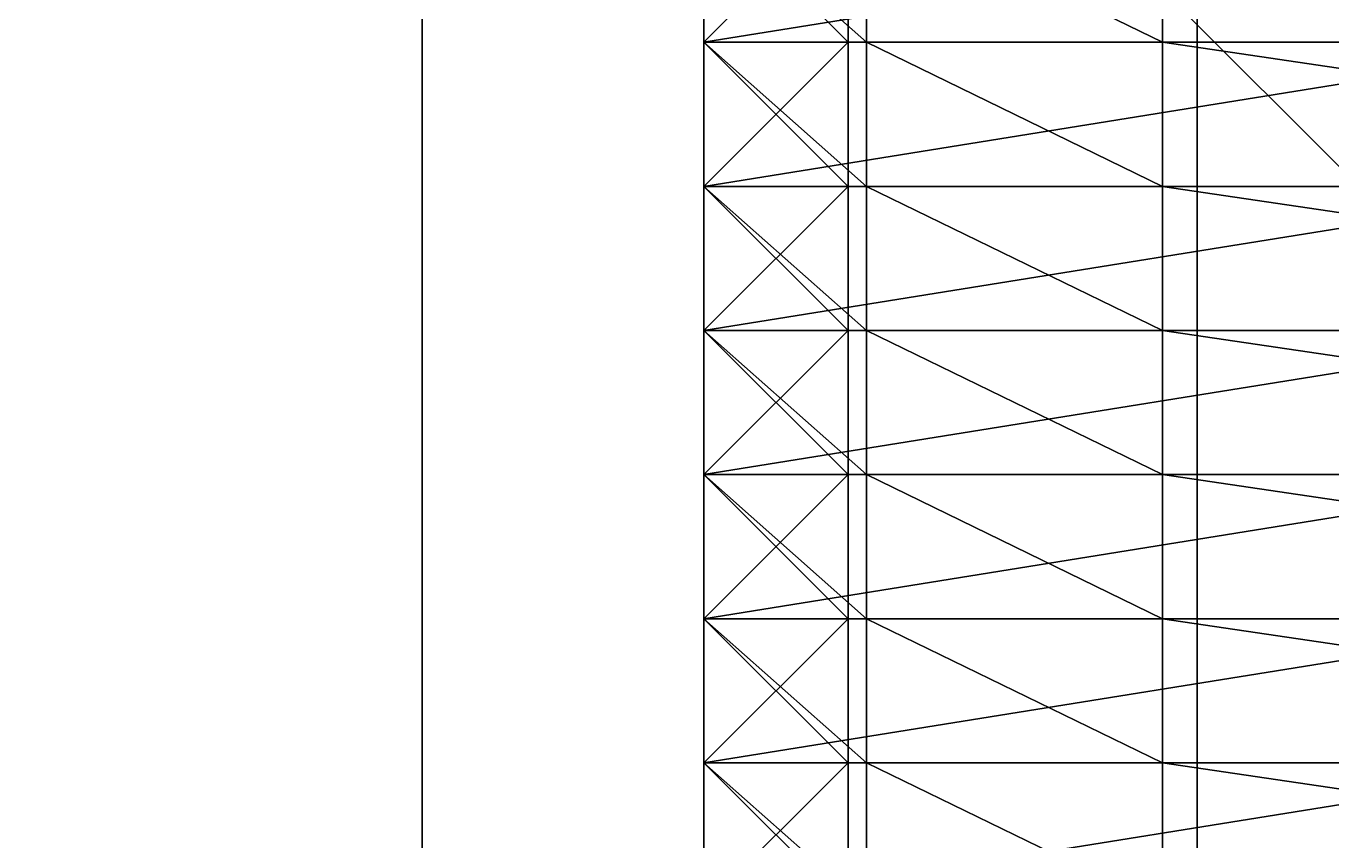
# Model space of a CAD drawing. Header units: millimetres. Extents: x -2 to 845, y -2 to 957.
# Drawn here: x 456.2 to 510.6, y 443.7 to 477.7 of the extents above; entities that cross this region are included whole.
import ezdxf

# ---------------------------------------------------------------- set-up
doc = ezdxf.new("R2010")
doc.units = ezdxf.units.MM
doc.header["$LTSCALE"] = 25.4

msp = doc.modelspace()

# ---------------------------------------------------------------- linework, layer by layer
for p, q in [((505, 905, 25), (505, 50, 25)), ((505, 905), (505, 50)), ((505, 905, 25), (505, 50, 25)), ((472.742, 370, 110), (472.742, 510, 110)), ((472.742, 370, 150), (472.742, 510, 150)), ((472.742, 370, 110), (472.742, 510, 110)), ((472.742, 370, 150), (472.742, 510, 150)), ((484.463, 483, 195), (484.463, 477, 195)), ((484.463, 483, 203.947), (484.463, 477, 203.947)), ((484.463, 483, 195), (484.463, 477, 195)), ((484.463, 483, 197.249), (484.463, 477, 197.249)), ((484.463, 483, 197.249), (484.463, 477, 197.249)), ((484.463, 483, 228.56), (484.463, 477, 228.56)), ((484.463, 483, 203.947), (484.463, 477, 203.947)), ((484.463, 483, 228.56), (484.463, 477, 228.56)), ((490.463, 483, 200.249), (490.463, 477, 200.249)), ((490.463, 483, 197.249), (490.463, 477, 197.249)), ((490.463, 483, 200.249), (490.463, 477, 200.249)), ((490.463, 483, 197.249), (490.463, 477, 197.249)), ((491.232, 483, 249.284), (491.232, 477, 249.284)), ((491.232, 483, 231.699), (491.232, 477, 231.699)), ((491.232, 483, 231.699), (491.232, 477, 231.699)), ((491.232, 483, 249.284), (491.232, 477, 249.284)), ((503.559, 483, 255), (503.559, 477, 255)), ((503.559, 483, 255), (503.559, 477, 255)), ((491.232, 477, 231.699), (484.463, 477, 228.56)), ((484.463, 477, 203.947), (484.463, 477, 228.56)), ((490.463, 477, 200.249), (484.463, 477, 203.947)), ((484.463, 477, 197.249), (490.463, 477, 197.249)), ((484.463, 477, 195), (484.463, 477, 197.249)), ((521.772, 477, 195), (484.463, 477, 195)), ((521.772, 477, 195), (484.463, 477, 195)), ((521.772, 477, 195), (484.463, 477, 195)), ((484.463, 477, 195), (484.463, 471, 195)), ((490.463, 477, 200.249), (484.463, 477, 203.947)), ((484.463, 477, 203.947), (484.463, 471, 203.947)), ((484.463, 477, 203.947), (484.463, 477, 228.56)), ((484.463, 477, 203.947), (484.463, 471, 203.947)), ((484.463, 477, 228.56), (484.463, 471, 228.56)), ((484.463, 477, 195), (484.463, 477, 197.249)), ((484.463, 477, 195), (484.463, 471, 195)), ((484.463, 477, 197.249), (484.463, 471, 197.249)), ((484.463, 477, 197.249), (490.463, 477, 197.249)), ((484.463, 477, 197.249), (484.463, 471, 197.249)), ((490.463, 477, 200.249), (484.463, 477, 203.947)), ((484.463, 477, 195), (484.463, 477, 197.249)), ((484.463, 477, 197.249), (490.463, 477, 197.249)), ((491.232, 477, 231.699), (484.463, 477, 228.56)), ((484.463, 477, 228.56), (484.463, 471, 228.56)), ((491.232, 477, 231.699), (484.463, 477, 228.56)), ((484.463, 477, 203.947), (484.463, 477, 228.56)), ((490.463, 477, 197.249), (490.463, 477, 200.249)), ((490.463, 477, 197.249), (490.463, 477, 200.249)), ((490.463, 477, 197.249), (490.463, 471, 197.249)), ((490.463, 477, 200.249), (490.463, 471, 200.249)), ((490.463, 477, 200.249), (490.463, 471, 200.249)), ((490.463, 477, 197.249), (490.463, 471, 197.249)), ((490.463, 477, 197.249), (490.463, 477, 200.249)), ((503.559, 477, 255), (491.232, 477, 249.284)), ((491.232, 477, 249.284), (491.232, 477, 231.699)), ((503.559, 477, 255), (491.232, 477, 249.284)), ((491.232, 477, 231.699), (491.232, 471, 231.699)), ((491.232, 477, 249.284), (491.232, 477, 231.699)), ((503.559, 477, 255), (491.232, 477, 249.284)), ((491.232, 477, 249.284), (491.232, 471, 249.284)), ((491.232, 477, 249.284), (491.232, 477, 231.699)), ((491.232, 477, 231.699), (491.232, 471, 231.699)), ((491.232, 477, 249.284), (491.232, 471, 249.284)), ((503.559, 477, 255), (544.216, 477, 255)), ((503.559, 477, 255), (544.216, 477, 255)), ((503.559, 477, 255), (544.216, 477, 255)), ((503.559, 477, 255), (503.559, 471, 255)), ((503.559, 477, 255), (503.559, 471, 255)), ((521.772, 471, 195), (484.463, 471, 195)), ((490.463, 471, 200.249), (484.463, 471, 203.947)), ((484.463, 471, 203.947), (484.463, 471, 228.56)), ((484.463, 471, 195), (484.463, 471, 197.249)), ((484.463, 471, 197.249), (490.463, 471, 197.249)), ((491.232, 471, 231.699), (484.463, 471, 228.56)), ((491.232, 471, 231.699), (484.463, 471, 228.56)), ((484.463, 471, 228.56), (484.463, 465, 228.56)), ((521.772, 471, 195), (484.463, 471, 195)), ((484.463, 471, 195), (484.463, 465, 195)), ((484.463, 471, 203.947), (484.463, 471, 228.56)), ((484.463, 471, 203.947), (484.463, 465, 203.947)), ((484.463, 471, 228.56), (484.463, 465, 228.56)), ((490.463, 471, 200.249), (484.463, 471, 203.947)), ((484.463, 471, 203.947), (484.463, 465, 203.947)), ((484.463, 471, 195), (484.463, 471, 197.249)), ((484.463, 471, 195), (484.463, 465, 195)), ((484.463, 471, 197.249), (484.463, 465, 197.249)), ((521.772, 471, 195), (484.463, 471, 195)), ((484.463, 471, 195), (484.463, 471, 197.249)), ((484.463, 471, 197.249), (490.463, 471, 197.249)), ((490.463, 471, 200.249), (484.463, 471, 203.947)), ((484.463, 471, 203.947), (484.463, 471, 228.56)), ((491.232, 471, 231.699), (484.463, 471, 228.56)), ((484.463, 471, 197.249), (490.463, 471, 197.249)), ((484.463, 471, 197.249), (484.463, 465, 197.249)), ((490.463, 471, 197.249), (490.463, 471, 200.249)), ((490.463, 471, 197.249), (490.463, 471, 200.249)), ((490.463, 471, 197.249), (490.463, 465, 197.249)), ((490.463, 471, 200.249), (490.463, 465, 200.249)), ((490.463, 471, 200.249), (490.463, 465, 200.249)), ((490.463, 471, 197.249), (490.463, 471, 200.249)), ((490.463, 471, 197.249), (490.463, 465, 197.249)), ((503.559, 471, 255), (491.232, 471, 249.284)), ((491.232, 471, 249.284), (491.232, 471, 231.699)), ((491.232, 471, 231.699), (491.232, 465, 231.699)), ((503.559, 471, 255), (491.232, 471, 249.284)), ((491.232, 471, 249.284), (491.232, 465, 249.284)), ((491.232, 471, 249.284), (491.232, 471, 231.699)), ((491.232, 471, 231.699), (491.232, 465, 231.699)), ((491.232, 471, 249.284), (491.232, 465, 249.284)), ((503.559, 471, 255), (491.232, 471, 249.284)), ((491.232, 471, 249.284), (491.232, 471, 231.699)), ((503.559, 471, 255), (544.216, 471, 255)), ((503.559, 471, 255), (544.216, 471, 255)), ((503.559, 471, 255), (503.559, 465, 255)), ((503.559, 471, 255), (503.559, 465, 255)), ((503.559, 471, 255), (544.216, 471, 255)), ((521.772, 465, 195), (484.463, 465, 195)), ((484.463, 465, 195), (484.463, 459, 195)), ((491.232, 465, 231.699), (484.463, 465, 228.56)), ((484.463, 465, 195), (484.463, 465, 197.249)), ((484.463, 465, 195), (484.463, 459, 195)), ((484.463, 465, 197.249), (484.463, 459, 197.249)), ((521.772, 465, 195), (484.463, 465, 195)), ((484.463, 465, 203.947), (484.463, 465, 228.56)), ((490.463, 465, 200.249), (484.463, 465, 203.947)), ((484.463, 465, 195), (484.463, 465, 197.249)), ((484.463, 465, 203.947), (484.463, 465, 228.56)), ((484.463, 465, 203.947), (484.463, 459, 203.947)), ((484.463, 465, 228.56), (484.463, 459, 228.56)), ((491.232, 465, 231.699), (484.463, 465, 228.56)), ((484.463, 465, 228.56), (484.463, 459, 228.56)), ((491.232, 465, 231.699), (484.463, 465, 228.56)), ((484.463, 465, 203.947), (484.463, 465, 228.56)), ((490.463, 465, 200.249), (484.463, 465, 203.947)), ((484.463, 465, 197.249), (490.463, 465, 197.249)), ((484.463, 465, 195), (484.463, 465, 197.249)), ((521.772, 465, 195), (484.463, 465, 195)), ((490.463, 465, 200.249), (484.463, 465, 203.947)), ((484.463, 465, 203.947), (484.463, 459, 203.947)), ((484.463, 465, 197.249), (490.463, 465, 197.249)), ((484.463, 465, 197.249), (484.463, 459, 197.249)), ((484.463, 465, 197.249), (490.463, 465, 197.249)), ((490.463, 465, 197.249), (490.463, 465, 200.249)), ((490.463, 465, 197.249), (490.463, 465, 200.249)), ((490.463, 465, 200.249), (490.463, 459, 200.249)), ((490.463, 465, 197.249), (490.463, 459, 197.249)), ((490.463, 465, 197.249), (490.463, 465, 200.249)), ((490.463, 465, 197.249), (490.463, 459, 197.249)), ((490.463, 465, 200.249), (490.463, 459, 200.249)), ((491.232, 465, 249.284), (491.232, 465, 231.699)), ((491.232, 465, 231.699), (491.232, 459, 231.699)), ((491.232, 465, 249.284), (491.232, 459, 249.284)), ((503.559, 465, 255), (491.232, 465, 249.284)), ((491.232, 465, 249.284), (491.232, 459, 249.284)), ((503.559, 465, 255), (491.232, 465, 249.284)), ((491.232, 465, 231.699), (491.232, 459, 231.699)), ((491.232, 465, 249.284), (491.232, 465, 231.699)), ((503.559, 465, 255), (491.232, 465, 249.284)), ((491.232, 465, 249.284), (491.232, 465, 231.699)), ((503.559, 465, 255), (544.216, 465, 255)), ((503.559, 465, 255), (503.559, 459, 255)), ((503.559, 465, 255), (544.216, 465, 255)), ((503.559, 465, 255), (544.216, 465, 255)), ((503.559, 465, 255), (503.559, 459, 255)), ((521.772, 459, 195), (484.463, 459, 195)), ((484.463, 459, 195), (484.463, 459, 197.249)), ((491.232, 459, 231.699), (484.463, 459, 228.56)), ((484.463, 459, 203.947), (484.463, 459, 228.56)), ((490.463, 459, 200.249), (484.463, 459, 203.947)), ((484.463, 459, 197.249), (490.463, 459, 197.249)), ((484.463, 459, 195), (484.463, 459, 197.249)), ((521.772, 459, 195), (484.463, 459, 195)), ((521.772, 459, 195), (484.463, 459, 195)), ((484.463, 459, 195), (484.463, 453, 195)), ((491.232, 459, 231.699), (484.463, 459, 228.56)), ((484.463, 459, 228.56), (484.463, 453, 228.56)), ((484.463, 459, 195), (484.463, 459, 197.249)), ((484.463, 459, 195), (484.463, 453, 195)), ((484.463, 459, 197.249), (484.463, 453, 197.249)), ((490.463, 459, 200.249), (484.463, 459, 203.947)), ((484.463, 459, 203.947), (484.463, 453, 203.947)), ((484.463, 459, 203.947), (484.463, 459, 228.56)), ((491.232, 459, 231.699), (484.463, 459, 228.56)), ((490.463, 459, 200.249), (484.463, 459, 203.947)), ((484.463, 459, 197.249), (490.463, 459, 197.249)), ((484.463, 459, 197.249), (484.463, 453, 197.249)), ((484.463, 459, 197.249), (490.463, 459, 197.249)), ((484.463, 459, 203.947), (484.463, 459, 228.56)), ((484.463, 459, 203.947), (484.463, 453, 203.947)), ((484.463, 459, 228.56), (484.463, 453, 228.56)), ((490.463, 459, 197.249), (490.463, 459, 200.249)), ((490.463, 459, 197.249), (490.463, 459, 200.249)), ((490.463, 459, 197.249), (490.463, 453, 197.249)), ((490.463, 459, 200.249), (490.463, 453, 200.249)), ((490.463, 459, 200.249), (490.463, 453, 200.249)), ((490.463, 459, 197.249), (490.463, 453, 197.249)), ((490.463, 459, 197.249), (490.463, 459, 200.249)), ((491.232, 459, 249.284), (491.232, 459, 231.699)), ((503.559, 459, 255), (491.232, 459, 249.284)), ((491.232, 459, 249.284), (491.232, 459, 231.699)), ((491.232, 459, 231.699), (491.232, 453, 231.699)), ((491.232, 459, 249.284), (491.232, 459, 231.699)), ((491.232, 459, 231.699), (491.232, 453, 231.699)), ((491.232, 459, 249.284), (491.232, 453, 249.284)), ((503.559, 459, 255), (491.232, 459, 249.284)), ((503.559, 459, 255), (491.232, 459, 249.284)), ((491.232, 459, 249.284), (491.232, 453, 249.284)), ((503.559, 459, 255), (544.216, 459, 255)), ((503.559, 459, 255), (503.559, 453, 255)), ((503.559, 459, 255), (544.216, 459, 255)), ((503.559, 459, 255), (503.559, 453, 255)), ((503.559, 459, 255), (544.216, 459, 255)), ((484.463, 453, 203.947), (484.463, 453, 228.56)), ((484.463, 453, 203.947), (484.463, 447, 203.947)), ((484.463, 453, 228.56), (484.463, 447, 228.56)), ((521.772, 453, 195), (484.463, 453, 195)), ((491.232, 453, 231.699), (484.463, 453, 228.56)), ((521.772, 453, 195), (484.463, 453, 195)), ((484.463, 453, 195), (484.463, 447, 195)), ((491.232, 453, 231.699), (484.463, 453, 228.56)), ((484.463, 453, 228.56), (484.463, 447, 228.56)), ((490.463, 453, 200.249), (484.463, 453, 203.947)), ((484.463, 453, 203.947), (484.463, 447, 203.947)), ((484.463, 453, 195), (484.463, 453, 197.249)), ((484.463, 453, 197.249), (490.463, 453, 197.249)), ((484.463, 453, 197.249), (484.463, 447, 197.249)), ((490.463, 453, 200.249), (484.463, 453, 203.947)), ((484.463, 453, 195), (484.463, 453, 197.249)), ((484.463, 453, 195), (484.463, 447, 195)), ((484.463, 453, 197.249), (484.463, 447, 197.249)), ((484.463, 453, 197.249), (490.463, 453, 197.249)), ((521.772, 453, 195), (484.463, 453, 195)), ((484.463, 453, 195), (484.463, 453, 197.249)), ((484.463, 453, 197.249), (490.463, 453, 197.249)), ((490.463, 453, 200.249), (484.463, 453, 203.947)), ((484.463, 453, 203.947), (484.463, 453, 228.56)), ((491.232, 453, 231.699), (484.463, 453, 228.56)), ((484.463, 453, 203.947), (484.463, 453, 228.56)), ((490.463, 453, 197.249), (490.463, 453, 200.249)), ((490.463, 453, 197.249), (490.463, 447, 197.249)), ((490.463, 453, 200.249), (490.463, 447, 200.249)), ((490.463, 453, 197.249), (490.463, 453, 200.249)), ((490.463, 453, 200.249), (490.463, 447, 200.249)), ((490.463, 453, 197.249), (490.463, 447, 197.249)), ((490.463, 453, 197.249), (490.463, 453, 200.249)), ((491.232, 453, 231.699), (491.232, 447, 231.699)), ((491.232, 453, 249.284), (491.232, 453, 231.699)), ((503.559, 453, 255), (491.232, 453, 249.284)), ((491.232, 453, 249.284), (491.232, 447, 249.284)), ((491.232, 453, 249.284), (491.232, 453, 231.699)), ((491.232, 453, 231.699), (491.232, 447, 231.699)), ((491.232, 453, 249.284), (491.232, 447, 249.284)), ((503.559, 453, 255), (491.232, 453, 249.284)), ((503.559, 453, 255), (491.232, 453, 249.284)), ((491.232, 453, 249.284), (491.232, 453, 231.699)), ((503.559, 453, 255), (544.216, 453, 255)), ((503.559, 453, 255), (544.216, 453, 255)), ((503.559, 453, 255), (503.559, 447, 255)), ((503.559, 453, 255), (503.559, 447, 255)), ((503.559, 453, 255), (544.216, 453, 255)), ((484.463, 447, 197.249), (490.463, 447, 197.249)), ((484.463, 447, 197.249), (484.463, 441, 197.249)), ((484.463, 447, 203.947), (484.463, 447, 228.56)), ((491.232, 447, 231.699), (484.463, 447, 228.56)), ((484.463, 447, 228.56), (484.463, 441, 228.56)), ((521.772, 447, 195), (484.463, 447, 195)), ((491.232, 447, 231.699), (484.463, 447, 228.56)), ((490.463, 447, 200.249), (484.463, 447, 203.947)), ((484.463, 447, 197.249), (490.463, 447, 197.249)), ((484.463, 447, 195), (484.463, 447, 197.249)), ((484.463, 447, 195), (484.463, 441, 195)), ((484.463, 447, 197.249), (484.463, 441, 197.249)), ((491.232, 447, 231.699), (484.463, 447, 228.56)), ((484.463, 447, 203.947), (484.463, 447, 228.56)), ((490.463, 447, 200.249), (484.463, 447, 203.947)), ((484.463, 447, 197.249), (490.463, 447, 197.249)), ((484.463, 447, 195), (484.463, 447, 197.249)), ((521.772, 447, 195), (484.463, 447, 195)), ((490.463, 447, 200.249), (484.463, 447, 203.947)), ((484.463, 447, 203.947), (484.463, 441, 203.947)), ((484.463, 447, 195), (484.463, 447, 197.249)), ((484.463, 447, 203.947), (484.463, 447, 228.56)), ((484.463, 447, 203.947), (484.463, 441, 203.947)), ((484.463, 447, 228.56), (484.463, 441, 228.56)), ((521.772, 447, 195), (484.463, 447, 195)), ((484.463, 447, 195), (484.463, 441, 195)), ((490.463, 447, 197.249), (490.463, 441, 197.249)), ((490.463, 447, 197.249), (490.463, 447, 200.249)), ((490.463, 447, 197.249), (490.463, 447, 200.249)), ((490.463, 447, 197.249), (490.463, 447, 200.249)), ((490.463, 447, 197.249), (490.463, 441, 197.249)), ((490.463, 447, 200.249), (490.463, 441, 200.249)), ((490.463, 447, 200.249), (490.463, 441, 200.249)), ((491.232, 447, 249.284), (491.232, 447, 231.699)), ((491.232, 447, 231.699), (491.232, 441, 231.699)), ((491.232, 447, 249.284), (491.232, 441, 249.284)), ((491.232, 447, 231.699), (491.232, 441, 231.699)), ((503.559, 447, 255), (491.232, 447, 249.284)), ((491.232, 447, 249.284), (491.232, 447, 231.699)), ((503.559, 447, 255), (491.232, 447, 249.284)), ((491.232, 447, 249.284), (491.232, 441, 249.284)), ((503.559, 447, 255), (491.232, 447, 249.284)), ((491.232, 447, 249.284), (491.232, 447, 231.699)), ((503.559, 447, 255), (544.216, 447, 255)), ((503.559, 447, 255), (503.559, 441, 255)), ((503.559, 447, 255), (544.216, 447, 255)), ((503.559, 447, 255), (544.216, 447, 255)), ((503.559, 447, 255), (503.559, 441, 255))]:
    msp.add_line(p, q)

# ---------------------------------------------------------------- meshes
mesh = msp.add_polyface()
corners = [(0, -2, -2), (545, 50, -2), (0, 957, -2), (670, -2, -2), (590, 50, -2), (670, 50, -2), (670, 0, -2), (670, 955, -2), (845, 957, -2), (545, 905, -2), (590, 905, -2), (670, 905, -2), (845, 955, -2)]
mesh.append_faces([[corners[k] for k in face] for face in [(5, 3, 6), (7, 10, 11), (8, 7, 12)]], dxfattribs={"vtx0": -1})
mesh.append_faces([[corners[k] for k in face] for face in [(0, 1, 2), (1, 3, 4), (4, 3, 5), (2, 7, 8), (9, 2, 1)]], dxfattribs={"vtx0": -1, "vtx1": -1})
mesh.append_faces([[corners[k] for k in face] for face in [(7, 2, 9)]], dxfattribs={"vtx0": -1, "vtx1": -1, "vtx2": -1})
mesh.append_faces([[corners[k] for k in face] for face in [(1, 0, 3), (7, 9, 10)]], dxfattribs={"vtx0": -1, "vtx2": -1})
mesh = msp.add_polyface()
corners = [(590, -2, 25), (130, 35, 25), (130, -2, 25), (505, 50, 25), (545, 50, 25), (505, 905, 25), (590, 50, 25), (100, 920, 25), (100, 905, 25), (130, 920, 25), (130, 955, 25), (590, 955, 25), (545, 905, 25), (590, 905, 25), (100, 50, 25), (100, 35, 25)]
mesh.append_faces([[corners[k] for k in face] for face in [(0, 1, 2), (4, 0, 6), (5, 7, 8), (11, 12, 13), (1, 14, 15)]], dxfattribs={"vtx0": -1})
mesh.append_faces([[corners[k] for k in face] for face in [(3, 4, 5), (7, 5, 9), (9, 5, 10), (10, 5, 11), (12, 5, 4), (14, 1, 3)]], dxfattribs={"vtx0": -1, "vtx1": -1})
mesh.append_faces([[corners[k] for k in face] for face in [(1, 0, 3), (3, 0, 4), (11, 5, 12)]], dxfattribs={"vtx0": -1, "vtx1": -1, "vtx2": -1})
mesh = msp.add_polyface()
corners = [(505, 905, 25), (505, 50), (505, 50, 25), (505, 905)]
mesh.append_faces([[corners[k] for k in face] for face in [(0, 1, 2), (1, 0, 3)]], dxfattribs={"vtx0": -1})
mesh = msp.add_polyface()
corners = [(651, 760, 85), (195, 729, 85), (195, 760, 85), (195, 120, 85), (650, 120, 85), (651, 120, 85)]
mesh.append_faces([[corners[k] for k in face] for face in [(0, 1, 2), (4, 0, 5)]], dxfattribs={"vtx0": -1})
mesh.append_faces([[corners[k] for k in face] for face in [(1, 0, 3), (3, 0, 4)]], dxfattribs={"vtx0": -1, "vtx1": -1})
mesh = msp.add_polyface()
corners = [(612.742, 510, 110), (472.742, 370, 110), (472.742, 510, 110), (612.742, 370, 110)]
mesh.append_faces([[corners[k] for k in face] for face in [(0, 1, 2), (1, 0, 3)]], dxfattribs={"vtx0": -1})
mesh = msp.add_polyface()
corners = [(612.742, 370, 150), (472.742, 510, 150), (472.742, 370, 150), (612.742, 510, 150)]
mesh.append_faces([[corners[k] for k in face] for face in [(0, 1, 2), (1, 0, 3)]], dxfattribs={"vtx0": -1})
mesh = msp.add_polyface()
corners = [(472.742, 510, 150), (472.742, 370, 110), (472.742, 370, 150), (472.742, 510, 110)]
mesh.append_faces([[corners[k] for k in face] for face in [(0, 1, 2), (1, 0, 3)]], dxfattribs={"vtx0": -1})
mesh = msp.add_polyface()
corners = [(521.772, 483, 195), (484.463, 477, 195), (484.463, 483, 195), (521.772, 477, 195)]
mesh.append_faces([[corners[k] for k in face] for face in [(0, 1, 2), (1, 0, 3)]], dxfattribs={"vtx0": -1})
mesh = msp.add_polyface()
corners = [(490.463, 483, 200.249), (484.463, 477, 203.947), (484.463, 483, 203.947), (490.463, 477, 200.249)]
mesh.append_faces([[corners[k] for k in face] for face in [(0, 1, 2), (1, 0, 3)]], dxfattribs={"vtx0": -1})
mesh = msp.add_polyface()
corners = [(484.463, 483, 197.249), (484.463, 477, 195), (484.463, 477, 197.249), (484.463, 483, 195)]
mesh.append_faces([[corners[k] for k in face] for face in [(0, 1, 2), (1, 0, 3)]], dxfattribs={"vtx0": -1})
mesh = msp.add_polyface()
corners = [(490.463, 477, 197.249), (484.463, 483, 197.249), (484.463, 477, 197.249), (490.463, 483, 197.249)]
mesh.append_faces([[corners[k] for k in face] for face in [(0, 1, 2), (1, 0, 3)]], dxfattribs={"vtx0": -1})
mesh = msp.add_polyface()
corners = [(491.232, 477, 231.699), (484.463, 483, 228.56), (484.463, 477, 228.56), (491.232, 483, 231.699)]
mesh.append_faces([[corners[k] for k in face] for face in [(0, 1, 2), (1, 0, 3)]], dxfattribs={"vtx0": -1})
mesh = msp.add_polyface()
corners = [(484.463, 483, 228.56), (484.463, 477, 203.947), (484.463, 477, 228.56), (484.463, 483, 203.947)]
mesh.append_faces([[corners[k] for k in face] for face in [(0, 1, 2), (1, 0, 3)]], dxfattribs={"vtx0": -1})
mesh = msp.add_polyface()
corners = [(490.463, 483, 200.249), (490.463, 477, 197.249), (490.463, 477, 200.249), (490.463, 483, 197.249)]
mesh.append_faces([[corners[k] for k in face] for face in [(0, 1, 2), (1, 0, 3)]], dxfattribs={"vtx0": -1})
mesh = msp.add_polyface()
corners = [(503.559, 477, 255), (491.232, 483, 249.284), (491.232, 477, 249.284), (503.559, 483, 255)]
mesh.append_faces([[corners[k] for k in face] for face in [(0, 1, 2), (1, 0, 3)]], dxfattribs={"vtx0": -1})
mesh = msp.add_polyface()
corners = [(491.232, 483, 249.284), (491.232, 477, 231.699), (491.232, 477, 249.284), (491.232, 483, 231.699)]
mesh.append_faces([[corners[k] for k in face] for face in [(0, 1, 2), (1, 0, 3)]], dxfattribs={"vtx0": -1})
mesh = msp.add_polyface()
corners = [(544.216, 477, 255), (503.559, 483, 255), (503.559, 477, 255), (544.216, 483, 255)]
mesh.append_faces([[corners[k] for k in face] for face in [(0, 1, 2), (1, 0, 3)]], dxfattribs={"vtx0": -1})
mesh = msp.add_polyface()
corners = [(570.796, 477, 200.678), (538.286, 477, 195), (554.541, 477, 195), (521.772, 477, 195), (484.463, 477, 195), (490.463, 477, 197.249), (490.463, 477, 200.249), (484.463, 477, 203.947), (570.796, 477, 213.901), (484.463, 477, 228.56), (554.541, 477, 217.847), (554.541, 477, 241.847), (491.232, 477, 231.699), (491.232, 477, 249.284), (544.216, 477, 255), (503.559, 477, 255), (484.463, 477, 197.249)]
mesh.append_faces([[corners[k] for k in face] for face in [(0, 1, 2), (13, 14, 15)]], dxfattribs={"vtx0": -1})
mesh.append_faces([[corners[k] for k in face] for face in [(1, 0, 3), (3, 0, 4), (5, 0, 6), (6, 0, 7), (7, 8, 9), (9, 11, 12), (12, 11, 13)]], dxfattribs={"vtx0": -1, "vtx1": -1})
mesh.append_faces([[corners[k] for k in face] for face in [(4, 0, 5)]], dxfattribs={"vtx0": -1, "vtx1": -1, "vtx2": -1})
mesh.append_faces([[corners[k] for k in face] for face in [(7, 0, 8), (9, 8, 10), (9, 10, 11), (13, 11, 14)]], dxfattribs={"vtx0": -1, "vtx2": -1})
mesh.append_faces([[corners[k] for k in face] for face in [(16, 4, 5)]], dxfattribs={"vtx1": -1})
mesh = msp.add_polyface()
corners = [(521.772, 477, 195), (484.463, 471, 195), (484.463, 477, 195), (521.772, 471, 195)]
mesh.append_faces([[corners[k] for k in face] for face in [(0, 1, 2), (1, 0, 3)]], dxfattribs={"vtx0": -1})
mesh = msp.add_polyface()
corners = [(490.463, 477, 200.249), (484.463, 471, 203.947), (484.463, 477, 203.947), (490.463, 471, 200.249)]
mesh.append_faces([[corners[k] for k in face] for face in [(0, 1, 2), (1, 0, 3)]], dxfattribs={"vtx0": -1})
mesh = msp.add_polyface()
corners = [(484.463, 477, 228.56), (484.463, 471, 203.947), (484.463, 471, 228.56), (484.463, 477, 203.947)]
mesh.append_faces([[corners[k] for k in face] for face in [(0, 1, 2), (1, 0, 3)]], dxfattribs={"vtx0": -1})
mesh = msp.add_polyface()
corners = [(484.463, 477, 197.249), (484.463, 471, 195), (484.463, 471, 197.249), (484.463, 477, 195)]
mesh.append_faces([[corners[k] for k in face] for face in [(0, 1, 2), (1, 0, 3)]], dxfattribs={"vtx0": -1})
mesh = msp.add_polyface()
corners = [(490.463, 471, 197.249), (484.463, 477, 197.249), (484.463, 471, 197.249), (490.463, 477, 197.249)]
mesh.append_faces([[corners[k] for k in face] for face in [(0, 1, 2), (1, 0, 3)]], dxfattribs={"vtx0": -1})
mesh = msp.add_polyface()
corners = [(491.232, 471, 231.699), (484.463, 477, 228.56), (484.463, 471, 228.56), (491.232, 477, 231.699)]
mesh.append_faces([[corners[k] for k in face] for face in [(0, 1, 2), (1, 0, 3)]], dxfattribs={"vtx0": -1})
mesh = msp.add_polyface()
corners = [(490.463, 477, 200.249), (490.463, 471, 197.249), (490.463, 471, 200.249), (490.463, 477, 197.249)]
mesh.append_faces([[corners[k] for k in face] for face in [(0, 1, 2), (1, 0, 3)]], dxfattribs={"vtx0": -1})
mesh = msp.add_polyface()
corners = [(503.559, 471, 255), (491.232, 477, 249.284), (491.232, 471, 249.284), (503.559, 477, 255)]
mesh.append_faces([[corners[k] for k in face] for face in [(0, 1, 2), (1, 0, 3)]], dxfattribs={"vtx0": -1})
mesh = msp.add_polyface()
corners = [(491.232, 477, 249.284), (491.232, 471, 231.699), (491.232, 471, 249.284), (491.232, 477, 231.699)]
mesh.append_faces([[corners[k] for k in face] for face in [(0, 1, 2), (1, 0, 3)]], dxfattribs={"vtx0": -1})
mesh = msp.add_polyface()
corners = [(544.216, 471, 255), (503.559, 477, 255), (503.559, 471, 255), (544.216, 477, 255)]
mesh.append_faces([[corners[k] for k in face] for face in [(0, 1, 2), (1, 0, 3)]], dxfattribs={"vtx0": -1})
mesh = msp.add_polyface()
corners = [(491.232, 465, 231.699), (484.463, 471, 228.56), (484.463, 465, 228.56), (491.232, 471, 231.699)]
mesh.append_faces([[corners[k] for k in face] for face in [(0, 1, 2), (1, 0, 3)]], dxfattribs={"vtx0": -1})
mesh = msp.add_polyface()
corners = [(521.772, 471, 195), (484.463, 465, 195), (484.463, 471, 195), (521.772, 465, 195)]
mesh.append_faces([[corners[k] for k in face] for face in [(0, 1, 2), (1, 0, 3)]], dxfattribs={"vtx0": -1})
mesh = msp.add_polyface()
corners = [(484.463, 471, 228.56), (484.463, 465, 203.947), (484.463, 465, 228.56), (484.463, 471, 203.947)]
mesh.append_faces([[corners[k] for k in face] for face in [(0, 1, 2), (1, 0, 3)]], dxfattribs={"vtx0": -1})
mesh = msp.add_polyface()
corners = [(490.463, 471, 200.249), (484.463, 465, 203.947), (484.463, 471, 203.947), (490.463, 465, 200.249)]
mesh.append_faces([[corners[k] for k in face] for face in [(0, 1, 2), (1, 0, 3)]], dxfattribs={"vtx0": -1})
mesh = msp.add_polyface()
corners = [(484.463, 471, 197.249), (484.463, 465, 195), (484.463, 465, 197.249), (484.463, 471, 195)]
mesh.append_faces([[corners[k] for k in face] for face in [(0, 1, 2), (1, 0, 3)]], dxfattribs={"vtx0": -1})
mesh = msp.add_polyface()
corners = [(484.463, 471, 197.249), (521.772, 471, 195), (484.463, 471, 195), (538.286, 471, 195), (554.541, 471, 195), (490.463, 471, 197.249), (570.796, 471, 200.678), (490.463, 471, 200.249), (484.463, 471, 203.947), (570.796, 471, 213.901), (484.463, 471, 228.56), (554.541, 471, 217.847), (554.541, 471, 241.847), (491.232, 471, 231.699), (491.232, 471, 249.284), (544.216, 471, 255), (503.559, 471, 255)]
mesh.append_faces([[corners[k] for k in face] for face in [(0, 1, 2), (15, 14, 16)]], dxfattribs={"vtx0": -1})
mesh.append_faces([[corners[k] for k in face] for face in [(1, 0, 3), (3, 0, 4), (4, 5, 6), (6, 8, 9), (9, 10, 11), (11, 10, 12), (12, 14, 15)]], dxfattribs={"vtx0": -1, "vtx1": -1})
mesh.append_faces([[corners[k] for k in face] for face in [(4, 0, 5), (6, 5, 7), (6, 7, 8), (9, 8, 10), (12, 10, 13), (12, 13, 14)]], dxfattribs={"vtx0": -1, "vtx2": -1})
mesh = msp.add_polyface()
corners = [(490.463, 465, 197.249), (484.463, 471, 197.249), (484.463, 465, 197.249), (490.463, 471, 197.249)]
mesh.append_faces([[corners[k] for k in face] for face in [(0, 1, 2), (1, 0, 3)]], dxfattribs={"vtx0": -1})
mesh = msp.add_polyface()
corners = [(490.463, 471, 200.249), (490.463, 465, 197.249), (490.463, 465, 200.249), (490.463, 471, 197.249)]
mesh.append_faces([[corners[k] for k in face] for face in [(0, 1, 2), (1, 0, 3)]], dxfattribs={"vtx0": -1})
mesh = msp.add_polyface()
corners = [(503.559, 465, 255), (491.232, 471, 249.284), (491.232, 465, 249.284), (503.559, 471, 255)]
mesh.append_faces([[corners[k] for k in face] for face in [(0, 1, 2), (1, 0, 3)]], dxfattribs={"vtx0": -1})
mesh = msp.add_polyface()
corners = [(491.232, 471, 249.284), (491.232, 465, 231.699), (491.232, 465, 249.284), (491.232, 471, 231.699)]
mesh.append_faces([[corners[k] for k in face] for face in [(0, 1, 2), (1, 0, 3)]], dxfattribs={"vtx0": -1})
mesh = msp.add_polyface()
corners = [(544.216, 465, 255), (503.559, 471, 255), (503.559, 465, 255), (544.216, 471, 255)]
mesh.append_faces([[corners[k] for k in face] for face in [(0, 1, 2), (1, 0, 3)]], dxfattribs={"vtx0": -1})
mesh = msp.add_polyface()
corners = [(521.772, 465, 195), (484.463, 459, 195), (484.463, 465, 195), (521.772, 459, 195)]
mesh.append_faces([[corners[k] for k in face] for face in [(0, 1, 2), (1, 0, 3)]], dxfattribs={"vtx0": -1})
mesh = msp.add_polyface()
corners = [(484.463, 465, 197.249), (484.463, 459, 195), (484.463, 459, 197.249), (484.463, 465, 195)]
mesh.append_faces([[corners[k] for k in face] for face in [(0, 1, 2), (1, 0, 3)]], dxfattribs={"vtx0": -1})
mesh = msp.add_polyface()
corners = [(484.463, 465, 228.56), (484.463, 459, 203.947), (484.463, 459, 228.56), (484.463, 465, 203.947)]
mesh.append_faces([[corners[k] for k in face] for face in [(0, 1, 2), (1, 0, 3)]], dxfattribs={"vtx0": -1})
mesh = msp.add_polyface()
corners = [(491.232, 459, 231.699), (484.463, 465, 228.56), (484.463, 459, 228.56), (491.232, 465, 231.699)]
mesh.append_faces([[corners[k] for k in face] for face in [(0, 1, 2), (1, 0, 3)]], dxfattribs={"vtx0": -1})
mesh = msp.add_polyface()
corners = [(570.796, 465, 200.678), (538.286, 465, 195), (554.541, 465, 195), (521.772, 465, 195), (484.463, 465, 195), (490.463, 465, 197.249), (490.463, 465, 200.249), (484.463, 465, 203.947), (570.796, 465, 213.901), (484.463, 465, 228.56), (554.541, 465, 217.847), (554.541, 465, 241.847), (491.232, 465, 231.699), (491.232, 465, 249.284), (544.216, 465, 255), (503.559, 465, 255), (484.463, 465, 197.249)]
mesh.append_faces([[corners[k] for k in face] for face in [(0, 1, 2), (13, 14, 15)]], dxfattribs={"vtx0": -1})
mesh.append_faces([[corners[k] for k in face] for face in [(1, 0, 3), (3, 0, 4), (5, 0, 6), (6, 0, 7), (7, 8, 9), (9, 11, 12), (12, 11, 13)]], dxfattribs={"vtx0": -1, "vtx1": -1})
mesh.append_faces([[corners[k] for k in face] for face in [(4, 0, 5)]], dxfattribs={"vtx0": -1, "vtx1": -1, "vtx2": -1})
mesh.append_faces([[corners[k] for k in face] for face in [(7, 0, 8), (9, 8, 10), (9, 10, 11), (13, 11, 14)]], dxfattribs={"vtx0": -1, "vtx2": -1})
mesh.append_faces([[corners[k] for k in face] for face in [(16, 4, 5)]], dxfattribs={"vtx1": -1})
mesh = msp.add_polyface()
corners = [(490.463, 465, 200.249), (484.463, 459, 203.947), (484.463, 465, 203.947), (490.463, 459, 200.249)]
mesh.append_faces([[corners[k] for k in face] for face in [(0, 1, 2), (1, 0, 3)]], dxfattribs={"vtx0": -1})
mesh = msp.add_polyface()
corners = [(490.463, 459, 197.249), (484.463, 465, 197.249), (484.463, 459, 197.249), (490.463, 465, 197.249)]
mesh.append_faces([[corners[k] for k in face] for face in [(0, 1, 2), (1, 0, 3)]], dxfattribs={"vtx0": -1})
mesh = msp.add_polyface()
corners = [(490.463, 465, 200.249), (490.463, 459, 197.249), (490.463, 459, 200.249), (490.463, 465, 197.249)]
mesh.append_faces([[corners[k] for k in face] for face in [(0, 1, 2), (1, 0, 3)]], dxfattribs={"vtx0": -1})
mesh = msp.add_polyface()
corners = [(491.232, 465, 249.284), (491.232, 459, 231.699), (491.232, 459, 249.284), (491.232, 465, 231.699)]
mesh.append_faces([[corners[k] for k in face] for face in [(0, 1, 2), (1, 0, 3)]], dxfattribs={"vtx0": -1})
mesh = msp.add_polyface()
corners = [(503.559, 459, 255), (491.232, 465, 249.284), (491.232, 459, 249.284), (503.559, 465, 255)]
mesh.append_faces([[corners[k] for k in face] for face in [(0, 1, 2), (1, 0, 3)]], dxfattribs={"vtx0": -1})
mesh = msp.add_polyface()
corners = [(544.216, 459, 255), (503.559, 465, 255), (503.559, 459, 255), (544.216, 465, 255)]
mesh.append_faces([[corners[k] for k in face] for face in [(0, 1, 2), (1, 0, 3)]], dxfattribs={"vtx0": -1})
mesh = msp.add_polyface()
corners = [(570.796, 459, 200.678), (538.286, 459, 195), (554.541, 459, 195), (521.772, 459, 195), (484.463, 459, 195), (490.463, 459, 197.249), (490.463, 459, 200.249), (484.463, 459, 203.947), (570.796, 459, 213.901), (484.463, 459, 228.56), (554.541, 459, 217.847), (554.541, 459, 241.847), (491.232, 459, 231.699), (491.232, 459, 249.284), (544.216, 459, 255), (503.559, 459, 255), (484.463, 459, 197.249)]
mesh.append_faces([[corners[k] for k in face] for face in [(0, 1, 2), (13, 14, 15)]], dxfattribs={"vtx0": -1})
mesh.append_faces([[corners[k] for k in face] for face in [(1, 0, 3), (3, 0, 4), (5, 0, 6), (6, 0, 7), (7, 8, 9), (9, 11, 12), (12, 11, 13)]], dxfattribs={"vtx0": -1, "vtx1": -1})
mesh.append_faces([[corners[k] for k in face] for face in [(4, 0, 5)]], dxfattribs={"vtx0": -1, "vtx1": -1, "vtx2": -1})
mesh.append_faces([[corners[k] for k in face] for face in [(7, 0, 8), (9, 8, 10), (9, 10, 11), (13, 11, 14)]], dxfattribs={"vtx0": -1, "vtx2": -1})
mesh.append_faces([[corners[k] for k in face] for face in [(16, 4, 5)]], dxfattribs={"vtx1": -1})
mesh = msp.add_polyface()
corners = [(521.772, 459, 195), (484.463, 453, 195), (484.463, 459, 195), (521.772, 453, 195)]
mesh.append_faces([[corners[k] for k in face] for face in [(0, 1, 2), (1, 0, 3)]], dxfattribs={"vtx0": -1})
mesh = msp.add_polyface()
corners = [(491.232, 453, 231.699), (484.463, 459, 228.56), (484.463, 453, 228.56), (491.232, 459, 231.699)]
mesh.append_faces([[corners[k] for k in face] for face in [(0, 1, 2), (1, 0, 3)]], dxfattribs={"vtx0": -1})
mesh = msp.add_polyface()
corners = [(484.463, 459, 197.249), (484.463, 453, 195), (484.463, 453, 197.249), (484.463, 459, 195)]
mesh.append_faces([[corners[k] for k in face] for face in [(0, 1, 2), (1, 0, 3)]], dxfattribs={"vtx0": -1})
mesh = msp.add_polyface()
corners = [(490.463, 459, 200.249), (484.463, 453, 203.947), (484.463, 459, 203.947), (490.463, 453, 200.249)]
mesh.append_faces([[corners[k] for k in face] for face in [(0, 1, 2), (1, 0, 3)]], dxfattribs={"vtx0": -1})
mesh = msp.add_polyface()
corners = [(490.463, 453, 197.249), (484.463, 459, 197.249), (484.463, 453, 197.249), (490.463, 459, 197.249)]
mesh.append_faces([[corners[k] for k in face] for face in [(0, 1, 2), (1, 0, 3)]], dxfattribs={"vtx0": -1})
mesh = msp.add_polyface()
corners = [(484.463, 459, 228.56), (484.463, 453, 203.947), (484.463, 453, 228.56), (484.463, 459, 203.947)]
mesh.append_faces([[corners[k] for k in face] for face in [(0, 1, 2), (1, 0, 3)]], dxfattribs={"vtx0": -1})
mesh = msp.add_polyface()
corners = [(490.463, 459, 200.249), (490.463, 453, 197.249), (490.463, 453, 200.249), (490.463, 459, 197.249)]
mesh.append_faces([[corners[k] for k in face] for face in [(0, 1, 2), (1, 0, 3)]], dxfattribs={"vtx0": -1})
mesh = msp.add_polyface()
corners = [(491.232, 459, 249.284), (491.232, 453, 231.699), (491.232, 453, 249.284), (491.232, 459, 231.699)]
mesh.append_faces([[corners[k] for k in face] for face in [(0, 1, 2), (1, 0, 3)]], dxfattribs={"vtx0": -1})
mesh = msp.add_polyface()
corners = [(503.559, 453, 255), (491.232, 459, 249.284), (491.232, 453, 249.284), (503.559, 459, 255)]
mesh.append_faces([[corners[k] for k in face] for face in [(0, 1, 2), (1, 0, 3)]], dxfattribs={"vtx0": -1})
mesh = msp.add_polyface()
corners = [(544.216, 453, 255), (503.559, 459, 255), (503.559, 453, 255), (544.216, 459, 255)]
mesh.append_faces([[corners[k] for k in face] for face in [(0, 1, 2), (1, 0, 3)]], dxfattribs={"vtx0": -1})
mesh = msp.add_polyface()
corners = [(484.463, 453, 228.56), (484.463, 447, 203.947), (484.463, 447, 228.56), (484.463, 453, 203.947)]
mesh.append_faces([[corners[k] for k in face] for face in [(0, 1, 2), (1, 0, 3)]], dxfattribs={"vtx0": -1})
mesh = msp.add_polyface()
corners = [(521.772, 453, 195), (484.463, 447, 195), (484.463, 453, 195), (521.772, 447, 195)]
mesh.append_faces([[corners[k] for k in face] for face in [(0, 1, 2), (1, 0, 3)]], dxfattribs={"vtx0": -1})
mesh = msp.add_polyface()
corners = [(491.232, 447, 231.699), (484.463, 453, 228.56), (484.463, 447, 228.56), (491.232, 453, 231.699)]
mesh.append_faces([[corners[k] for k in face] for face in [(0, 1, 2), (1, 0, 3)]], dxfattribs={"vtx0": -1})
mesh = msp.add_polyface()
corners = [(490.463, 453, 200.249), (484.463, 447, 203.947), (484.463, 453, 203.947), (490.463, 447, 200.249)]
mesh.append_faces([[corners[k] for k in face] for face in [(0, 1, 2), (1, 0, 3)]], dxfattribs={"vtx0": -1})
mesh = msp.add_polyface()
corners = [(490.463, 447, 197.249), (484.463, 453, 197.249), (484.463, 447, 197.249), (490.463, 453, 197.249)]
mesh.append_faces([[corners[k] for k in face] for face in [(0, 1, 2), (1, 0, 3)]], dxfattribs={"vtx0": -1})
mesh = msp.add_polyface()
corners = [(484.463, 453, 197.249), (484.463, 447, 195), (484.463, 447, 197.249), (484.463, 453, 195)]
mesh.append_faces([[corners[k] for k in face] for face in [(0, 1, 2), (1, 0, 3)]], dxfattribs={"vtx0": -1})
mesh = msp.add_polyface()
corners = [(484.463, 453, 197.249), (521.772, 453, 195), (484.463, 453, 195), (538.286, 453, 195), (554.541, 453, 195), (490.463, 453, 197.249), (570.796, 453, 200.678), (490.463, 453, 200.249), (484.463, 453, 203.947), (570.796, 453, 213.901), (484.463, 453, 228.56), (554.541, 453, 217.847), (554.541, 453, 241.847), (491.232, 453, 231.699), (491.232, 453, 249.284), (544.216, 453, 255), (503.559, 453, 255)]
mesh.append_faces([[corners[k] for k in face] for face in [(0, 1, 2), (15, 14, 16)]], dxfattribs={"vtx0": -1})
mesh.append_faces([[corners[k] for k in face] for face in [(1, 0, 3), (3, 0, 4), (4, 5, 6), (6, 8, 9), (9, 10, 11), (11, 10, 12), (12, 14, 15)]], dxfattribs={"vtx0": -1, "vtx1": -1})
mesh.append_faces([[corners[k] for k in face] for face in [(4, 0, 5), (6, 5, 7), (6, 7, 8), (9, 8, 10), (12, 10, 13), (12, 13, 14)]], dxfattribs={"vtx0": -1, "vtx2": -1})
mesh = msp.add_polyface()
corners = [(490.463, 453, 200.249), (490.463, 447, 197.249), (490.463, 447, 200.249), (490.463, 453, 197.249)]
mesh.append_faces([[corners[k] for k in face] for face in [(0, 1, 2), (1, 0, 3)]], dxfattribs={"vtx0": -1})
mesh = msp.add_polyface()
corners = [(503.559, 447, 255), (491.232, 453, 249.284), (491.232, 447, 249.284), (503.559, 453, 255)]
mesh.append_faces([[corners[k] for k in face] for face in [(0, 1, 2), (1, 0, 3)]], dxfattribs={"vtx0": -1})
mesh = msp.add_polyface()
corners = [(491.232, 453, 249.284), (491.232, 447, 231.699), (491.232, 447, 249.284), (491.232, 453, 231.699)]
mesh.append_faces([[corners[k] for k in face] for face in [(0, 1, 2), (1, 0, 3)]], dxfattribs={"vtx0": -1})
mesh = msp.add_polyface()
corners = [(544.216, 447, 255), (503.559, 453, 255), (503.559, 447, 255), (544.216, 453, 255)]
mesh.append_faces([[corners[k] for k in face] for face in [(0, 1, 2), (1, 0, 3)]], dxfattribs={"vtx0": -1})
mesh = msp.add_polyface()
corners = [(490.463, 441, 197.249), (484.463, 447, 197.249), (484.463, 441, 197.249), (490.463, 447, 197.249)]
mesh.append_faces([[corners[k] for k in face] for face in [(0, 1, 2), (1, 0, 3)]], dxfattribs={"vtx0": -1})
mesh = msp.add_polyface()
corners = [(491.232, 441, 231.699), (484.463, 447, 228.56), (484.463, 441, 228.56), (491.232, 447, 231.699)]
mesh.append_faces([[corners[k] for k in face] for face in [(0, 1, 2), (1, 0, 3)]], dxfattribs={"vtx0": -1})
mesh = msp.add_polyface()
corners = [(484.463, 447, 197.249), (484.463, 441, 195), (484.463, 441, 197.249), (484.463, 447, 195)]
mesh.append_faces([[corners[k] for k in face] for face in [(0, 1, 2), (1, 0, 3)]], dxfattribs={"vtx0": -1})
mesh = msp.add_polyface()
corners = [(570.796, 447, 200.678), (538.286, 447, 195), (554.541, 447, 195), (521.772, 447, 195), (484.463, 447, 195), (490.463, 447, 197.249), (490.463, 447, 200.249), (484.463, 447, 203.947), (570.796, 447, 213.901), (484.463, 447, 228.56), (554.541, 447, 217.847), (554.541, 447, 241.847), (491.232, 447, 231.699), (491.232, 447, 249.284), (544.216, 447, 255), (503.559, 447, 255), (484.463, 447, 197.249)]
mesh.append_faces([[corners[k] for k in face] for face in [(0, 1, 2), (13, 14, 15)]], dxfattribs={"vtx0": -1})
mesh.append_faces([[corners[k] for k in face] for face in [(1, 0, 3), (3, 0, 4), (5, 0, 6), (6, 0, 7), (7, 8, 9), (9, 11, 12), (12, 11, 13)]], dxfattribs={"vtx0": -1, "vtx1": -1})
mesh.append_faces([[corners[k] for k in face] for face in [(4, 0, 5)]], dxfattribs={"vtx0": -1, "vtx1": -1, "vtx2": -1})
mesh.append_faces([[corners[k] for k in face] for face in [(7, 0, 8), (9, 8, 10), (9, 10, 11), (13, 11, 14)]], dxfattribs={"vtx0": -1, "vtx2": -1})
mesh.append_faces([[corners[k] for k in face] for face in [(16, 4, 5)]], dxfattribs={"vtx1": -1})
mesh = msp.add_polyface()
corners = [(490.463, 447, 200.249), (484.463, 441, 203.947), (484.463, 447, 203.947), (490.463, 441, 200.249)]
mesh.append_faces([[corners[k] for k in face] for face in [(0, 1, 2), (1, 0, 3)]], dxfattribs={"vtx0": -1})
mesh = msp.add_polyface()
corners = [(484.463, 447, 228.56), (484.463, 441, 203.947), (484.463, 441, 228.56), (484.463, 447, 203.947)]
mesh.append_faces([[corners[k] for k in face] for face in [(0, 1, 2), (1, 0, 3)]], dxfattribs={"vtx0": -1})
mesh = msp.add_polyface()
corners = [(521.772, 447, 195), (484.463, 441, 195), (484.463, 447, 195), (521.772, 441, 195)]
mesh.append_faces([[corners[k] for k in face] for face in [(0, 1, 2), (1, 0, 3)]], dxfattribs={"vtx0": -1})
mesh = msp.add_polyface()
corners = [(490.463, 447, 200.249), (490.463, 441, 197.249), (490.463, 441, 200.249), (490.463, 447, 197.249)]
mesh.append_faces([[corners[k] for k in face] for face in [(0, 1, 2), (1, 0, 3)]], dxfattribs={"vtx0": -1})
mesh = msp.add_polyface()
corners = [(491.232, 447, 249.284), (491.232, 441, 231.699), (491.232, 441, 249.284), (491.232, 447, 231.699)]
mesh.append_faces([[corners[k] for k in face] for face in [(0, 1, 2), (1, 0, 3)]], dxfattribs={"vtx0": -1})
mesh = msp.add_polyface()
corners = [(503.559, 441, 255), (491.232, 447, 249.284), (491.232, 441, 249.284), (503.559, 447, 255)]
mesh.append_faces([[corners[k] for k in face] for face in [(0, 1, 2), (1, 0, 3)]], dxfattribs={"vtx0": -1})
mesh = msp.add_polyface()
corners = [(544.216, 441, 255), (503.559, 447, 255), (503.559, 441, 255), (544.216, 447, 255)]
mesh.append_faces([[corners[k] for k in face] for face in [(0, 1, 2), (1, 0, 3)]], dxfattribs={"vtx0": -1})

doc.saveas('drawing.dxf')
